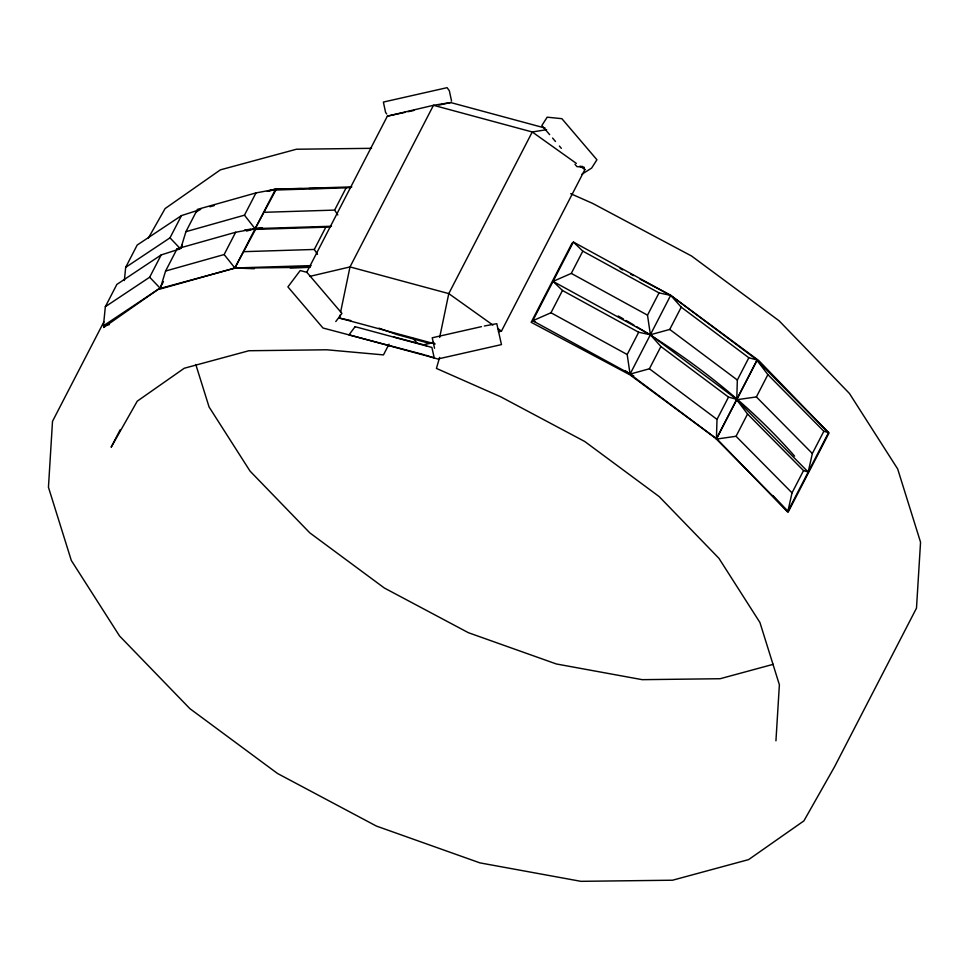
<?xml version="1.0" encoding="UTF-8"?>
<svg xmlns="http://www.w3.org/2000/svg" width="969" height="969" viewBox="0 0 969 969"><rect width="100%" height="100%" fill="white"/><g stroke="black" fill="none" stroke-linecap="round" stroke-linejoin="round"><path stroke-width="1.45" d="M716.418 438.703L717.012 419.371L728.518 397.096L736.755 399.349L737.348 380.018L748.843 357.743L757.08 359.996L716.418 438.703L625.211 370.594M775.939 740.8L779.379 684.756L759.938 622.51L718.937 558.326L659.174 496.588L584.707 441.476L500.622 396.757L436.425 368.414L439.611 357.404M109.352 324.627L103.441 325.79L105.342 306.701L116.849 284.426L161.181 254.932L179.011 249.215M124.359 280.562L125.679 267.335L137.174 245.06L181.506 215.578L200.716 209.413M435.226 343.959L339.356 318.062L339.974 315.131M340.579 312.212L350.003 266.923L433.482 105.294L450.67 102.544L545.087 128.053M439.66 337.442L448.78 293.607L532.26 131.978L546.589 129.689M803.531 470.607L808.207 472.012L812.349 453.516L756.389 396.927L736.719 399.737L747.559 414.017L803.531 470.607L792.024 492.87L787.882 511.366L716.394 439.09L757.055 360.371L828.531 432.646L787.882 511.366L772.741 495.498M331.483 226.249L255.198 228.623L235.637 232.269L177.097 248.767L165.59 271.029L160.103 289.041L234.873 267.977L311.158 265.603M180.852 248.306L185.927 231.676L197.422 209.401L255.973 192.916L275.535 189.27L351.82 186.884M103.865 321.878L52.508 421.321L48.45 487.262L71.318 560.482L119.562 635.991L189.876 708.642L277.485 773.468L376.396 826.072L479.897 862.87L580.915 881.33L672.583 880.215L748.625 859.6L803.895 820.888L834.588 766.709L916.492 608.144L920.55 542.192L897.682 468.972L849.438 393.462L779.124 320.812L691.515 255.986L592.604 203.381L570.693 193.703M105.052 324.857L103.683 327.498L158.94 288.774L234.995 268.159L310.128 267.25M105.342 306.701L149.674 277.207L161.181 254.932M125.679 267.335L169.999 237.853L181.506 215.578M103.441 325.79L160.055 288.132L163.446 281.567M182.414 244.842L180.391 248.779L169.999 237.853M120.18 429.751L111.156 447.218L137.259 401.166L184.231 368.256L248.876 350.742L326.783 349.785L383.47 354.896L389.029 344.14M165.59 271.029L224.142 254.544L235.637 232.269M185.927 231.676L244.467 215.179L255.973 192.916M224.142 254.544L234.873 267.977L255.55 229.387L244.467 215.179M246.574 231.058L255.198 228.623L275.874 190.021L275.535 189.27L234.873 267.977L254.29 268.74M317.481 254.302L314.307 249.457L325.814 227.194L330.223 226.879M337.806 214.936L334.632 210.103L346.139 187.829L350.56 187.514M306.652 272.434L387.37 116.147L433.482 105.294L532.26 131.978L576.349 163.41M581.969 166.159L584.925 169.514L501.433 331.144L498.49 331.786M572.122 243.025L531.169 322.302L630.092 374.906L717.702 439.744L788.015 512.395L828.967 433.107L758.654 360.456L670.73 295.388L573.382 242.044L532.732 320.763L633.787 375.984M535.445 321.769L532.732 320.763L550.973 312.757L562.468 290.482L553.057 281.398L571.298 273.403L582.805 251.128L573.382 242.044M553.057 281.398L650.393 334.753L660.906 346.527L649.4 368.789L630.068 374.107L627.185 354.521L638.68 332.258L650.393 334.753L736.755 399.349M640.024 279.145L670.73 295.388L681.231 307.161L669.736 329.436L650.393 334.753L647.51 315.167L659.017 292.892L670.73 295.388L757.08 359.996M630.068 374.107L670.645 295.424M716.394 439.09L736.052 436.28L747.559 414.017M756.389 396.927L767.884 374.652L757.055 360.371M812.349 453.516L823.856 431.241L767.884 374.652M148.293 238.241L165.105 208.565L220.375 169.854L296.417 149.238L371.551 148.318M335.771 321.563L341.924 313.387L306.87 272.301L300.196 270.557L287.914 286.909L322.968 328.007L424.592 354.872M196.295 212.017L198.693 210.334M581.848 174.299L591.623 168.085L596.928 159.764L561.875 118.678L547.17 117.188L541.865 125.51L549.653 134.643M378.964 328.2L396.818 334.523L429.618 343.389L432.259 342.481M268.34 191.293L274.094 189.67M209.934 206.772L214.246 205.598M267.335 191.208L275.947 188.882L301.492 188.567M773.274 664.31L720.124 678.724L642.217 679.669L556.351 663.971L468.378 632.696L384.293 587.977L309.826 532.877L250.063 471.128L209.062 406.944L195.799 364.514M309.656 276.419L350.003 266.923L448.78 293.607L492.87 325.039M481.46 326.65L432.222 337.781L434.548 348.246M484.355 325.996L496.794 323.682L501.457 344.601L437.734 359.014L428.928 356.277M393.789 336.946L423.623 344.77L433.506 342.541M387.37 116.147L405.042 112.343M407.985 111.714L413.872 110.454M438.896 105.076L450.67 102.544M429.618 343.389L433.821 342.481M498.563 331.35L501.433 331.144L497.763 328.527M275.874 190.021L346.139 187.829M264.367 212.296L334.632 210.103M255.55 229.387L325.814 227.194M244.043 251.661L314.307 249.457M290.179 267.941L309.632 267.335M309.002 188.47L333.045 188.18M584.271 167.346L576.918 166.595L574.968 164.318M339.356 318.062L350.802 320.557M177.097 248.767L179.326 249.384M823.856 431.241L828.531 432.646M423.623 344.77L426.602 345.812M425.96 355.235L427.935 355.926M620.051 268.522L622.716 269.939M630.698 274.179L633.363 275.596M582.805 251.128L659.017 292.892M571.298 273.403L647.51 315.167M562.468 290.482L638.68 332.258M550.973 312.757L627.185 354.521M580.019 166.026L584.925 169.514M681.231 307.161L748.843 357.743M669.736 329.436L737.348 380.018M660.906 346.527L728.518 397.096M649.4 368.789L717.012 419.371M736.719 399.737L808.207 472.012M736.052 436.28L792.024 492.87M149.674 277.207L160.055 288.132M552.572 138.058L555.491 141.486M559.392 146.053L561.342 148.342M413.133 338.435L417.009 342.99M386.716 113.967L385.589 112.428L383.385 102.072L447.097 87.67L449.35 90.759L451.566 101.103M244.491 230.125A429.255 238.422 27.3 0 1 250.741 229.168M255.465 228.514A429.255 238.422 27.3 0 1 262.417 227.691M618.174 315.979A429.255 238.422 27.3 0 1 623.467 318.983M626.095 320.497A429.255 238.422 27.3 0 1 633.932 325.087M636.524 326.638A429.255 238.422 27.3 0 1 794.592 456.133M355.114 326.686L348.973 334.862L434.233 357.9L431.895 347.435L355.114 326.686"/></g></svg>
